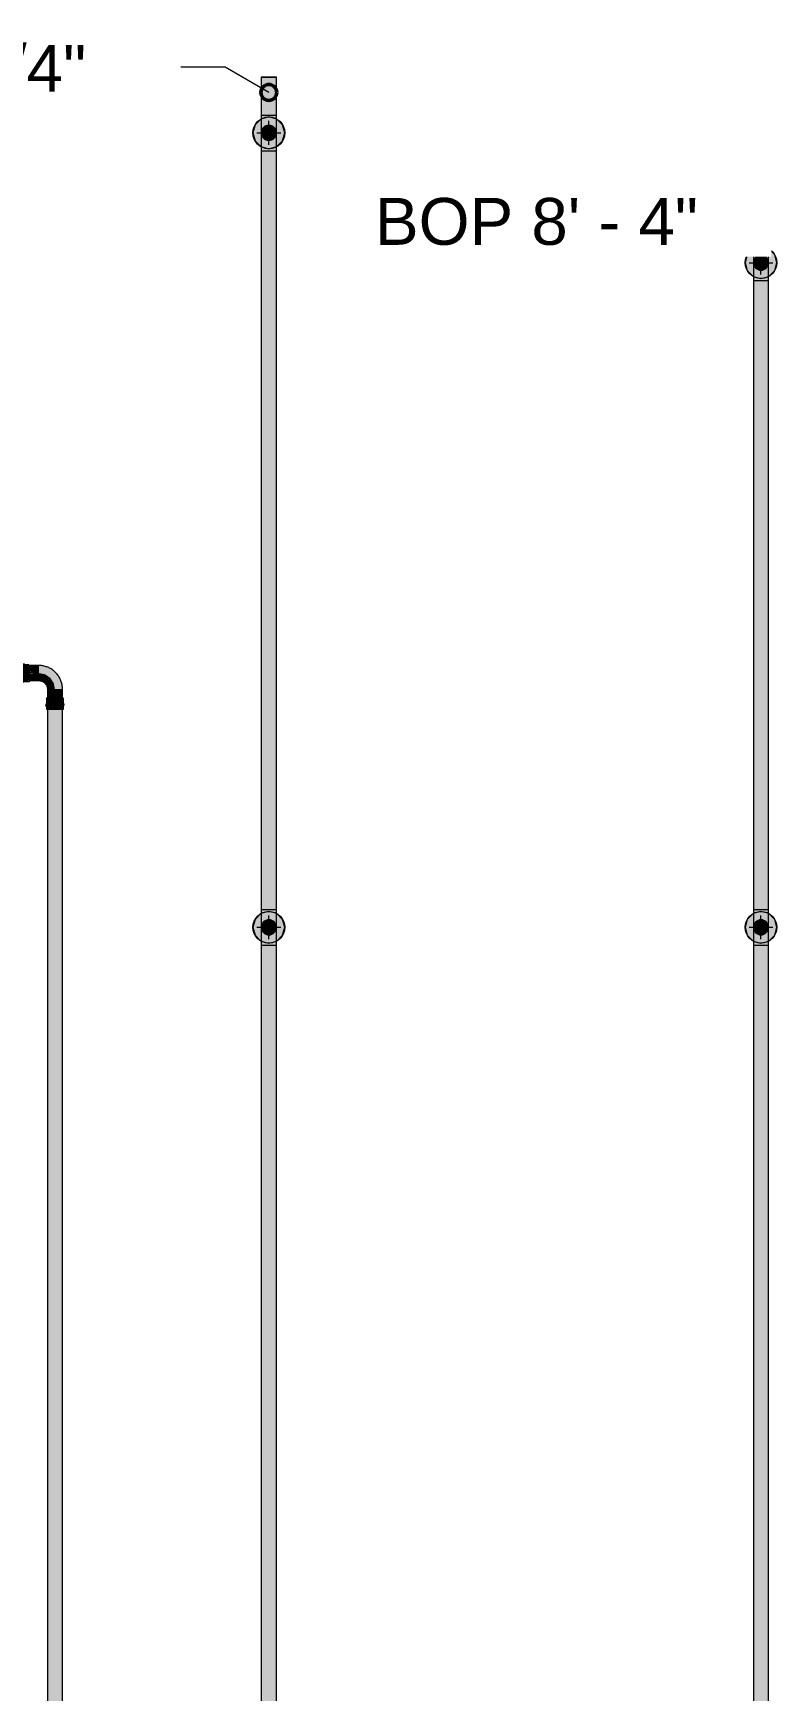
# Model space of a CAD drawing. Header units: inches. Extents: x -3385 to 41, y 7 to 1342.
# Drawn here: x -1007.7 to -914, y 795.6 to 1004.3 of the extents above; entities that cross this region are included whole.
import ezdxf

# ---------------------------------------------------------------- set-up
doc = ezdxf.new("R2010")
doc.units = ezdxf.units.IN
doc.header["$MEASUREMENT"] = 0
for name, color, linetype, lineweight in [('A-ANNO-NOTE', 131, 'Continuous', 9), ('G-ANNO-DIMS', 111, 'Continuous', 9), ('P-PIPE', 3, 'Continuous', 9), ('P-PIPE-CNTR', 3, 'Continuous', 9)]:
    doc.layers.add(name, color=color, linetype=linetype, lineweight=lineweight)
doc.styles.add('Arial', font='arial.ttf', dxfattribs={"height": 5.901198})

# ---------------------------------------------------------------- blocks, each defined once
blk = doc.blocks.new('Victaulic-VicPress316-Elbow 90-45deg Style P568_P571 - Standard-1108852-LOWER PARKING')
at = {"layer": 'P-PIPE'}
h = blk.add_hatch(color=256, dxfattribs=at)
h.paths.add_polyline_path([(-1009.5, 922.68), (-1009.12, 922.68), (-1009.12, 923.74), (-1009.5, 923.74), (-1009.5, 922.75)], flags=0)
h.paths.add_polyline_path([(-1009.5, 923.74), (-1009.12, 923.74), (-1009.12, 924.8), (-1009.5, 924.8), (-1009.5, 923.91)], flags=0)
for points in [[(-1008.96, 922.52), (-1008.8, 922.68), (-1008.79, 924.07), (-1008.8, 924.8), (-1008.83, 924.85), (-1008.94, 924.94), (-1008.96, 924.97), (-1009.12, 924.8), (-1009.12, 923.41), (-1009.12, 922.68), (-1009.09, 922.63), (-1008.98, 922.54)], [(-1008.8, 922.68), (-1008.24, 922.68), (-1008.23, 924.07), (-1008.24, 924.8), (-1008.8, 924.8), (-1008.79, 923.41), (-1008.79, 922.75)], [(-1008.24, 922.68), (-1008.1, 922.74), (-1008.03, 922.8), (-1008.05, 922.83), (-1008.02, 922.99), (-1008.04, 923.09), (-1008.02, 923.4), (-1008.02, 923.46), (-1008.03, 923.57), (-1008.04, 923.81), (-1008.03, 924.11), (-1008.05, 924.22), (-1008.02, 924.52), (-1008.05, 924.63), (-1008.04, 924.7), (-1008.06, 924.71), (-1008.07, 924.73), (-1008.12, 924.77), (-1008.24, 924.8), (-1008.23, 923.41), (-1008.24, 922.71)], [(-1008.04, 923.74), (-1006.96, 923.74), (-1006.97, 924.69), (-1008.03, 924.68), (-1008.05, 924.63), (-1008.03, 924.46), (-1008.04, 924.41), (-1008.03, 924.11), (-1008.02, 924.02), (-1008.03, 923.89), (-1008.04, 923.75)], [(-1004.95, 921.72), (-1004, 921.73), (-1004.05, 921.97), (-1004.12, 922.45), (-1004.25, 922.89), (-1004.43, 923.2), (-1004.83, 923.77), (-1004.9, 923.84), (-1005.31, 924.12), (-1005.54, 924.29), (-1005.83, 924.47), (-1006.24, 924.57), (-1006.89, 924.68), (-1006.97, 924.69), (-1006.96, 924.35), (-1006.96, 923.74), (-1006.19, 923.59), (-1005.54, 923.15), (-1005.1, 922.49), (-1004.95, 921.72)], [(-1008.88, 922.6), (-1008.83, 922.63), (-1008.8, 922.68), (-1008.87, 922.61)], [(-1008.02, 922.79), (-1006.96, 922.81), (-1006.96, 923.74), (-1008.04, 923.73), (-1008.02, 923.4), (-1008.05, 923.25), (-1008.04, 923.2), (-1008.04, 923.06), (-1008.02, 922.96), (-1008.05, 922.82), (-1008.02, 922.79)], [(-1005.27, 920.45), (-1003.89, 920.45), (-1003.95, 920.59), (-1004.01, 920.66), (-1004.03, 920.64), (-1004.2, 920.67), (-1004.3, 920.64), (-1004.61, 920.66), (-1004.66, 920.67), (-1004.78, 920.65), (-1005.02, 920.65), (-1005.32, 920.65), (-1005.43, 920.64), (-1005.72, 920.67), (-1005.84, 920.64), (-1005.9, 920.67), (-1005.9, 920.67), (-1005.92, 920.63), (-1005.94, 920.62), (-1005.98, 920.58), (-1006.01, 920.45), (-1005.27, 920.45)], [(-1005.25, 919.89), (-1003.89, 919.9), (-1003.89, 920.45), (-1005.27, 920.45), (-1006.01, 920.45), (-1006.01, 919.9), (-1005.27, 919.89)], [(-1005.42, 920.64), (-1005.32, 920.65), (-1005.22, 920.67), (-1005.09, 920.65), (-1004.95, 920.64), (-1004.95, 921.72), (-1005.9, 921.73), (-1005.89, 920.66), (-1005.84, 920.64), (-1005.67, 920.66), (-1005.61, 920.65), (-1005.43, 920.64)], [(-1004.03, 920.64), (-1004.03, 920.64), (-1004, 920.67), (-1004.01, 921.73), (-1004.95, 921.72), (-1004.93, 920.64), (-1004.61, 920.66), (-1004.46, 920.64), (-1004.35, 920.65), (-1004.27, 920.65), (-1004.17, 920.67), (-1004.03, 920.64)], [(-1005.27, 919.56), (-1003.89, 919.57), (-1003.84, 919.6), (-1003.75, 919.71), (-1003.73, 919.73), (-1003.89, 919.9), (-1005.27, 919.89), (-1006.01, 919.9), (-1006.06, 919.86), (-1006.15, 919.76), (-1006.17, 919.73), (-1006.01, 919.57), (-1005.27, 919.56)], [(-1005.27, 919.19), (-1003.89, 919.19), (-1003.89, 919.57), (-1005.27, 919.56), (-1006.01, 919.57), (-1006.01, 919.19), (-1005.54, 919.19)], [(-1003.81, 919.81), (-1003.84, 919.86), (-1003.89, 919.9), (-1003.81, 919.82)]]:
    blk.add_hatch(color=256, dxfattribs=at).paths.add_polyline_path(points, flags=0)
h = blk.add_hatch(color=256, dxfattribs=at)
h.paths.add_polyline_path([(-1005.83, 924.47), (-1006.35, 924.59), (-1006.24, 924.57), (-1005.95, 924.5)], flags=0)
h.paths.add_polyline_path([(-1005.12, 923.99), (-1005.54, 924.29), (-1005.49, 924.26), (-1005.21, 924.06)], flags=0)
h = blk.add_hatch(color=256, dxfattribs=at)
h.paths.add_polyline_path([(-1004.95, 921.72), (-1005.1, 922.49), (-1005.54, 923.15), (-1006.19, 923.59), (-1006.96, 923.74), (-1006.96, 922.79), (-1006.43, 922.65), (-1006.04, 922.25), (-1005.88, 921.73), (-1005.11, 921.72)], flags=0)
h.paths.add_polyline_path([(-1006.96, 923.41), (-1006.96, 923.41), (-1006.63, 923.44)], flags=0)
for p, q in [((-1009.12, 924.8), (-1009.5, 924.8)), ((-1008.24, 924.8), (-1008.8, 924.8)), ((-1008.24, 924.8), (-1008.05, 924.72)), ((-1006.97, 924.69), (-1008.07, 924.69)), ((-1008.05, 924.72), (-1008.02, 924.69)), ((-1009.5, 922.68), (-1009.12, 922.68)), ((-1008.8, 922.68), (-1008.24, 922.68)), ((-1008.24, 922.68), (-1008.02, 922.79)), ((-1008.09, 922.79), (-1006.97, 922.79)), ((-1006.01, 920.45), (-1005.9, 920.67)), ((-1006.01, 920.45), (-1006.01, 919.9)), ((-1005.9, 921.73), (-1005.9, 920.62)), ((-1004, 920.61), (-1004, 921.73)), ((-1003.97, 920.65), (-1004, 920.67)), ((-1003.89, 920.45), (-1003.97, 920.65)), ((-1003.89, 919.9), (-1003.89, 920.45)), ((-1006.01, 919.57), (-1006.01, 919.19)), ((-1003.89, 919.19), (-1003.89, 919.57))]:
    blk.add_line(p, q, dxfattribs=at)
at = {"layer": 'P-PIPE', "flags": 128}
for points in [[(-1008.84, 924.92), (-1009.12, 924.82), (-1009.12, 924.81), (-1009.12, 924.8), (-1009.13, 924.79), (-1009.13, 924.78), (-1009.13, 924.77), (-1009.13, 924.76)], [(-1009.08, 922.57), (-1008.8, 922.67), (-1008.8, 922.68), (-1008.8, 922.68), (-1008.79, 922.69), (-1008.79, 922.7), (-1008.79, 922.71), (-1008.79, 922.72), (-1008.79, 922.73), (-1008.79, 922.75), (-1008.79, 922.76), (-1008.79, 922.78), (-1008.79, 922.8), (-1008.79, 922.82), (-1008.79, 922.84), (-1008.79, 922.86), (-1008.79, 922.89), (-1008.79, 922.92), (-1008.79, 922.94), (-1008.79, 922.97), (-1008.79, 923), (-1008.79, 923.03), (-1008.79, 923.06), (-1008.79, 923.1), (-1008.79, 923.13), (-1008.79, 923.17), (-1008.79, 923.2), (-1008.79, 923.24), (-1008.79, 923.28), (-1008.79, 923.32), (-1008.79, 923.35), (-1008.79, 923.39), (-1008.79, 923.43), (-1008.79, 923.48), (-1008.79, 923.52), (-1008.79, 923.56), (-1008.79, 923.6), (-1008.79, 923.64), (-1008.79, 923.68), (-1008.79, 923.73), (-1008.79, 923.77), (-1008.79, 923.81), (-1008.79, 923.85), (-1008.79, 923.9), (-1008.79, 923.94), (-1008.79, 923.98), (-1008.79, 924.02), (-1008.79, 924.06), (-1008.79, 924.1), (-1008.79, 924.14), (-1008.79, 924.18), (-1008.79, 924.22), (-1008.79, 924.26), (-1008.79, 924.29), (-1008.79, 924.33), (-1008.79, 924.36), (-1008.79, 924.4), (-1008.79, 924.43), (-1008.79, 924.46), (-1008.79, 924.49), (-1008.79, 924.52), (-1008.79, 924.55), (-1008.79, 924.58), (-1008.79, 924.6), (-1008.79, 924.63), (-1008.79, 924.65), (-1008.79, 924.67), (-1008.79, 924.69), (-1008.79, 924.71), (-1008.79, 924.73), (-1008.79, 924.74), (-1008.79, 924.75), (-1008.79, 924.77), (-1008.79, 924.78), (-1008.79, 924.79), (-1008.79, 924.79), (-1008.8, 924.8), (-1008.8, 924.81), (-1008.8, 924.83), (-1008.84, 924.92)], [(-1004.86, 923.82), (-1004.95, 923.9), (-1005.04, 923.98), (-1005.13, 924.06), (-1005.22, 924.13), (-1005.32, 924.2), (-1005.42, 924.26), (-1005.52, 924.32), (-1005.63, 924.37), (-1005.74, 924.43), (-1005.85, 924.47), (-1005.96, 924.52), (-1006.07, 924.55), (-1006.18, 924.59), (-1006.3, 924.62), (-1006.41, 924.64), (-1006.53, 924.66), (-1006.65, 924.68), (-1006.77, 924.69), (-1006.88, 924.69), (-1006.97, 924.69)], [(-1009.13, 922.72), (-1009.13, 922.71), (-1009.13, 922.7), (-1009.13, 922.69), (-1009.12, 922.68), (-1009.12, 922.68), (-1009.12, 922.66), (-1009.08, 922.57)], [(-1006.97, 922.79), (-1006.92, 922.79), (-1006.88, 922.79), (-1006.84, 922.78), (-1006.8, 922.78), (-1006.75, 922.77), (-1006.71, 922.76), (-1006.67, 922.75), (-1006.63, 922.74), (-1006.59, 922.72), (-1006.55, 922.71), (-1006.51, 922.69), (-1006.47, 922.67), (-1006.44, 922.65), (-1006.4, 922.63), (-1006.36, 922.61), (-1006.33, 922.58), (-1006.3, 922.56), (-1006.26, 922.53), (-1006.23, 922.5), (-1006.21, 922.48)], [(-1006.21, 922.48), (-1006.18, 922.45), (-1006.15, 922.42), (-1006.13, 922.38), (-1006.1, 922.35), (-1006.08, 922.31), (-1006.05, 922.28), (-1006.03, 922.24), (-1006.01, 922.2), (-1005.99, 922.17), (-1005.98, 922.13), (-1005.96, 922.09), (-1005.95, 922.05), (-1005.94, 922), (-1005.93, 921.96), (-1005.92, 921.92), (-1005.91, 921.88), (-1005.91, 921.84), (-1005.9, 921.79), (-1005.9, 921.75), (-1005.9, 921.73)], [(-1004, 921.73), (-1004, 921.85), (-1004.01, 921.96), (-1004.02, 922.08), (-1004.04, 922.2), (-1004.06, 922.32), (-1004.08, 922.43), (-1004.12, 922.55), (-1004.15, 922.66), (-1004.19, 922.77), (-1004.23, 922.88), (-1004.28, 922.99), (-1004.34, 923.1), (-1004.39, 923.2), (-1004.45, 923.3), (-1004.52, 923.4), (-1004.59, 923.5), (-1004.66, 923.59), (-1004.74, 923.68), (-1004.82, 923.77), (-1004.86, 923.82)], [(-1005.96, 919.9), (-1005.98, 919.9), (-1005.99, 919.9), (-1006, 919.9), (-1006, 919.9), (-1006.01, 919.9), (-1006.02, 919.9), (-1006.05, 919.89), (-1006.13, 919.62)], [(-1006.13, 919.62), (-1006.02, 919.57), (-1006.01, 919.57), (-1006.01, 919.57), (-1006, 919.57), (-1005.99, 919.57), (-1005.98, 919.57), (-1005.97, 919.57), (-1005.96, 919.57), (-1005.94, 919.57), (-1005.93, 919.57), (-1005.91, 919.57), (-1005.89, 919.57), (-1005.87, 919.57), (-1005.85, 919.57), (-1005.82, 919.57), (-1005.8, 919.57), (-1005.77, 919.57), (-1005.74, 919.56), (-1005.72, 919.56), (-1005.69, 919.56), (-1005.65, 919.56), (-1005.62, 919.56), (-1005.59, 919.56), (-1005.55, 919.56), (-1005.52, 919.56), (-1005.48, 919.56), (-1005.45, 919.56), (-1005.41, 919.56), (-1005.37, 919.56), (-1005.33, 919.56), (-1005.29, 919.56), (-1005.25, 919.56), (-1005.21, 919.56), (-1005.17, 919.56), (-1005.13, 919.56), (-1005.08, 919.56), (-1005.04, 919.56), (-1005, 919.56), (-1004.96, 919.56), (-1004.91, 919.56), (-1004.87, 919.56), (-1004.83, 919.56), (-1004.79, 919.56), (-1004.75, 919.56), (-1004.7, 919.56), (-1004.66, 919.56), (-1004.62, 919.56), (-1004.58, 919.56), (-1004.54, 919.56), (-1004.5, 919.56), (-1004.47, 919.56), (-1004.43, 919.56), (-1004.39, 919.56), (-1004.36, 919.56), (-1004.32, 919.56), (-1004.29, 919.56), (-1004.26, 919.56), (-1004.22, 919.56), (-1004.19, 919.56), (-1004.17, 919.56), (-1004.14, 919.57), (-1004.11, 919.57), (-1004.09, 919.57), (-1004.06, 919.57), (-1004.04, 919.57), (-1004.02, 919.57), (-1004, 919.57), (-1003.98, 919.57), (-1003.96, 919.57), (-1003.95, 919.57), (-1003.94, 919.57), (-1003.92, 919.57), (-1003.91, 919.57), (-1003.9, 919.57), (-1003.9, 919.57), (-1003.89, 919.57), (-1003.88, 919.57), (-1003.85, 919.57), (-1003.77, 919.85)], [(-1003.77, 919.85), (-1003.88, 919.9), (-1003.89, 919.9), (-1003.89, 919.9), (-1003.9, 919.9), (-1003.91, 919.9), (-1003.92, 919.9), (-1003.93, 919.9)]]:
    blk.add_lwpolyline(points, dxfattribs=at)
at = {"layer": 'P-PIPE'}
for centre, major_axis, ratio, start_param, end_param in [((-1009.5, 923.74), (0, 1.06), 0.004151, 3.141593, 6.279019), ((-1009.5, 923.74), (0, 1.06), 0.004151, 0, 0.340759), ((-1009.12, 923.74), (0, 1.06), 0.004151, 3.141593, 6.279019), ((-1008.8, 923.74), (0, 1.06), 0.004151, 3.141593, 6.279019), ((-1008.02, 923.74), (0, 0.95), 0.004151, 5.62385, 5.6507), ((-1009.5, 923.74), (0, 1.06), 0.004151, 2.803091, 2.899771), ((-1008.02, 923.74), (0, 0.95), 0.004151, 5.022382, 5.043115), ((-1008.02, 923.74), (0, 0.95), 0.004151, 4.37333, 4.394063), ((-1008.02, 923.74), (0, 0.95), 0.004151, 3.765745, 3.792594), ((-1004.95, 920.67), (0.95, 0), 0.004167, 3.774062, 3.800912), ((-1004.95, 920.67), (0.95, 0), 0.004167, 4.381647, 4.402381), ((-1004.95, 920.67), (0.95, 0), 0.004167, 5.0307, 5.051433), ((-1004.95, 920.67), (0.95, 0), 0.004167, 5.632168, 5.659018), ((-1004.95, 919.9), (1.06, 0), 0.004167, 3.145744, 6.283185), ((-1004.95, 919.57), (1.06, 0), 0.004167, 3.145744, 6.283185), ((-1004.95, 919.19), (-1.06, 0), 0.004167, 0.004151, 3.141593)]:
    blk.add_ellipse(centre, major_axis=major_axis, ratio=ratio, start_param=start_param, end_param=end_param, dxfattribs=at)

msp = doc.modelspace()

# ---------------------------------------------------------------- hatches: boundary and pattern name
at = {"layer": 'A-ANNO-NOTE'}
h = msp.add_hatch(color=256, dxfattribs=at)
edge = h.paths.add_edge_path(flags=0)
edge.add_arc((-978, 991.743), 2, 0, 360)
for points in [[(-978, 989.743), (-977, 990.011), (-976.268, 990.743), (-976, 991.743), (-976.268, 992.743), (-977, 993.475), (-978, 993.743), (-979, 993.475), (-979.732, 992.743), (-980, 991.743), (-979.732, 990.743), (-979, 990.011)], [(-916, 973.404), (-915, 973.672), (-914.268, 974.404), (-914, 975.404), (-914.268, 976.404), (-915, 977.136), (-916, 977.404), (-917, 977.136), (-917.732, 976.404), (-918, 975.404), (-917.732, 974.404), (-917, 973.672), (-916.541, 973.549)], [(-978, 889.743), (-977, 890.011), (-976.268, 890.743), (-976, 891.743), (-976.268, 892.743), (-977, 893.475), (-978, 893.743), (-979, 893.475), (-979.732, 892.743), (-980, 891.743), (-979.732, 890.743), (-979, 890.011)], [(-916, 889.743), (-915, 890.011), (-914.268, 890.743), (-914, 891.743), (-914.268, 892.743), (-915, 893.475), (-916, 893.743), (-917, 893.475), (-917.732, 892.743), (-918, 891.743), (-917.732, 890.743), (-917, 890.011), (-916.541, 889.888)]]:
    msp.add_hatch(color=256, dxfattribs=at).paths.add_polyline_path(points, flags=0)
h = msp.add_hatch(color=256, dxfattribs=at)
edge = h.paths.add_edge_path(flags=0)
edge.add_arc((-916, 975.404), 2, 0, 360)
h = msp.add_hatch(color=256, dxfattribs=at)
edge = h.paths.add_edge_path(flags=0)
edge.add_arc((-978, 891.743), 2, 0, 360)
h = msp.add_hatch(color=256, dxfattribs=at)
edge = h.paths.add_edge_path(flags=0)
edge.add_arc((-916, 891.743), 2, 0, 360)
at = {"layer": 'P-PIPE'}
h = msp.add_hatch(color=256, dxfattribs=at)
h.paths.add_polyline_path([(-978.672, 993.984), (-978.672, 993.984), (-978.672, 998.722)], flags=0)
h.paths.add_polyline_path([(-978, 993.982), (-978, 998.738), (-978.95, 998.742), (-978.95, 993.986), (-978.473, 993.983), (-978.246, 993.983)], flags=0)
h = msp.add_hatch(color=256, dxfattribs=at)
h.paths.add_polyline_path([(-977.177, 993.984), (-977.05, 993.986), (-977.05, 998.742), (-977.177, 998.74), (-977.177, 993.985)], flags=0)
h.paths.add_polyline_path([(-977.525, 993.983), (-977.177, 993.984), (-977.177, 998.74), (-977.525, 998.739), (-977.525, 994.428)], flags=0)
h.paths.add_polyline_path([(-978, 993.982), (-977.525, 993.983), (-977.525, 998.739), (-978, 998.738)], flags=0)
h = msp.add_hatch(color=256, dxfattribs=at)
h.paths.add_polyline_path([(-978.951, 991.742), (-978.918, 991.99), (-978.787, 992.275), (-978.654, 992.432), (-978.442, 992.579), (-978.245, 992.661), (-978, 992.693), (-978, 993.982), (-978.951, 993.986), (-978.951, 991.743)], flags=0)
h.paths.add_polyline_path([(-978, 989.494), (-978.01, 990.793), (-978.253, 990.826), (-978.478, 990.921), (-978.675, 991.073), (-978.841, 991.309), (-978.879, 991.38), (-978.933, 991.56), (-978.951, 991.741), (-978.951, 989.498), (-978.475, 989.495), (-978.246, 989.494)], flags=0)
h = msp.add_hatch(color=256, dxfattribs=at)
h.paths.add_polyline_path([(-977.049, 991.742), (-977.049, 993.986), (-977.525, 993.983), (-978, 993.982), (-977.998, 992.693), (-977.746, 992.659), (-977.523, 992.565), (-977.327, 992.414), (-977.159, 992.176), (-977.12, 992.104), (-977.067, 991.925), (-977.05, 991.753)], flags=0)
h.paths.add_polyline_path([(-978, 989.494), (-977.049, 989.498), (-977.05, 991.732), (-977.082, 991.494), (-977.213, 991.209), (-977.346, 991.052), (-977.539, 990.913), (-977.754, 990.824), (-978, 990.792), (-978, 990.682)], flags=0)
for points in [[(-978, 990.793), (-977.754, 990.825), (-977.525, 990.92), (-977.328, 991.071), (-977.177, 991.268), (-977.082, 991.497), (-977.05, 991.743), (-977.082, 991.989), (-977.177, 992.218), (-977.328, 992.415), (-977.525, 992.566), (-977.754, 992.66), (-978, 992.693), (-978.246, 992.66), (-978.475, 992.566), (-978.672, 992.415), (-978.823, 992.218), (-978.918, 991.989), (-978.95, 991.743), (-978.918, 991.497), (-978.823, 991.268), (-978.672, 991.071), (-978.475, 990.92), (-978.246, 990.825)], [(-978, 893.982), (-977.05, 893.986), (-977.05, 989.498), (-977.525, 989.495), (-978, 989.494), (-978, 906.36)], [(-916, 977.643), (-915.05, 977.647), (-915.05, 979.742), (-915.525, 979.739), (-916, 979.738)], [(-916, 974.454), (-915.754, 974.486), (-915.525, 974.581), (-915.328, 974.732), (-915.177, 974.929), (-915.082, 975.158), (-915.05, 975.404), (-915.082, 975.65), (-915.177, 975.879), (-915.328, 976.076), (-915.525, 976.227), (-915.754, 976.322), (-916, 976.354), (-916.246, 976.322), (-916.475, 976.227), (-916.672, 976.076), (-916.823, 975.879), (-916.918, 975.65), (-916.95, 975.404), (-916.918, 975.158), (-916.823, 974.929), (-916.672, 974.732), (-916.475, 974.581), (-916.246, 974.486)], [(-916, 893.982), (-916, 973.155), (-916.95, 973.158), (-916.95, 893.986), (-916.473, 893.983), (-916.246, 893.982)], [(-916, 893.982), (-915.05, 893.986), (-915.05, 973.159), (-915.525, 973.156), (-916, 973.155), (-916, 906.36)], [(-1004.95, 580.904), (-1004.951, 919.188), (-1005.9, 919.19), (-1005.9, 580.908), (-1005.425, 580.904), (-1005.196, 580.904)], [(-1004.95, 580.904), (-1004, 580.908), (-1004, 919.191), (-1004.95, 919.183), (-1004.95, 590.214)], [(-978, 890.793), (-977.754, 890.825), (-977.525, 890.92), (-977.328, 891.071), (-977.177, 891.268), (-977.082, 891.497), (-977.05, 891.743), (-977.082, 891.989), (-977.177, 892.218), (-977.328, 892.415), (-977.525, 892.566), (-977.754, 892.66), (-978, 892.693), (-978.246, 892.66), (-978.475, 892.566), (-978.672, 892.415), (-978.823, 892.218), (-978.918, 891.989), (-978.95, 891.743), (-978.918, 891.497), (-978.823, 891.268), (-978.672, 891.071), (-978.475, 890.92), (-978.246, 890.825)], [(-916, 890.793), (-915.754, 890.825), (-915.525, 890.92), (-915.328, 891.071), (-915.177, 891.268), (-915.082, 891.497), (-915.05, 891.743), (-915.082, 891.989), (-915.177, 892.218), (-915.328, 892.415), (-915.525, 892.566), (-915.754, 892.66), (-916, 892.693), (-916.246, 892.66), (-916.475, 892.566), (-916.672, 892.415), (-916.823, 892.218), (-916.918, 891.989), (-916.95, 891.743), (-916.918, 891.497), (-916.823, 891.268), (-916.672, 891.071), (-916.475, 890.92), (-916.246, 890.825)], [(-978, 781.982), (-978, 889.494), (-978.95, 889.497), (-978.95, 781.986), (-978.473, 781.983), (-978.246, 781.983)], [(-978, 781.982), (-977.05, 781.986), (-977.05, 889.498), (-977.525, 889.495), (-978, 889.494), (-978, 782.651)], [(-916, 781.982), (-916, 889.494), (-916.95, 889.497), (-916.95, 781.986), (-916.473, 781.983), (-916.246, 781.982)], [(-916, 781.982), (-915.05, 781.986), (-915.05, 889.498), (-915.525, 889.495), (-916, 889.494), (-916, 782.651)]]:
    msp.add_hatch(color=256, dxfattribs=at).paths.add_polyline_path(points, flags=0)
h = msp.add_hatch(color=256, dxfattribs=at)
h.paths.add_polyline_path([(-978, 990.792), (-977.749, 990.826), (-977.522, 990.921), (-977.324, 991.074), (-977.174, 991.271), (-977.081, 991.499), (-977.05, 991.75), (-977.082, 991.991), (-977.178, 992.22), (-977.329, 992.416), (-977.526, 992.566), (-977.755, 992.661), (-978.002, 992.693), (-978.246, 992.66), (-978.476, 992.565), (-978.672, 992.414), (-978.824, 992.217), (-978.918, 991.987), (-978.95, 991.738), (-978.917, 991.494), (-978.821, 991.265), (-978.669, 991.068), (-978.471, 990.917), (-978.241, 990.823), (-978, 990.792)], flags=0)
h.paths.add_polyline_path([(-978, 990.793), (-978.253, 990.828), (-978.475, 990.92), (-978.676, 991.076), (-978.823, 991.268), (-978.918, 991.501), (-978.95, 991.743), (-978.917, 991.991), (-978.823, 992.218), (-978.67, 992.416), (-978.475, 992.566), (-978.244, 992.661), (-978, 992.693), (-977.751, 992.659), (-977.525, 992.566), (-977.325, 992.41), (-977.177, 992.218), (-977.082, 991.989), (-977.051, 991.738), (-977.086, 991.488), (-977.177, 991.268), (-977.328, 991.071), (-977.527, 990.919), (-977.757, 990.825)], flags=0)
h = msp.add_hatch(color=256, dxfattribs=at)
h.paths.add_polyline_path([(-978.672, 893.984), (-978.672, 893.984), (-978.672, 906.36)], flags=0)
h.paths.add_polyline_path([(-978, 893.982), (-978, 989.494), (-978.95, 989.497), (-978.95, 893.986), (-978.473, 893.983), (-978.246, 893.983)], flags=0)
h = msp.add_hatch(color=256, dxfattribs=at)
h.paths.add_polyline_path([(-916.672, 977.645), (-916.672, 977.645), (-916.672, 979.732)], flags=0)
h.paths.add_polyline_path([(-916, 977.643), (-916, 979.738), (-916.95, 979.742), (-916.95, 977.647), (-916.473, 977.644), (-916.246, 977.644)], flags=0)
h = msp.add_hatch(color=256, dxfattribs=at)
h.paths.add_polyline_path([(-916.951, 975.403), (-916.918, 975.651), (-916.787, 975.936), (-916.654, 976.093), (-916.442, 976.24), (-916.246, 976.322), (-916, 976.354), (-916, 977.643), (-916.951, 977.647), (-916.951, 975.404)], flags=0)
h.paths.add_polyline_path([(-916, 973.155), (-916.01, 974.454), (-916.253, 974.487), (-916.478, 974.582), (-916.675, 974.734), (-916.84, 974.97), (-916.893, 975.088), (-916.933, 975.221), (-916.951, 975.402), (-916.951, 973.159), (-916.475, 973.156), (-916.246, 973.155)], flags=0)
h = msp.add_hatch(color=256, dxfattribs=at)
h.paths.add_polyline_path([(-915.049, 975.403), (-915.049, 977.647), (-915.524, 977.644), (-916, 977.643), (-915.998, 976.354), (-915.746, 976.32), (-915.523, 976.226), (-915.327, 976.075), (-915.159, 975.837), (-915.12, 975.765), (-915.067, 975.586), (-915.05, 975.414)], flags=0)
h.paths.add_polyline_path([(-916, 973.155), (-915.049, 973.159), (-915.05, 975.392), (-915.082, 975.155), (-915.213, 974.87), (-915.346, 974.713), (-915.539, 974.574), (-915.754, 974.485), (-916, 974.453), (-916, 974.343)], flags=0)
h = msp.add_hatch(color=256, dxfattribs=at)
h.paths.add_polyline_path([(-916, 974.453), (-915.749, 974.487), (-915.521, 974.582), (-915.324, 974.735), (-915.174, 974.933), (-915.081, 975.161), (-915.05, 975.411), (-915.082, 975.652), (-915.178, 975.881), (-915.329, 976.077), (-915.526, 976.227), (-915.755, 976.322), (-916.001, 976.354), (-916.246, 976.322), (-916.475, 976.227), (-916.672, 976.075), (-916.823, 975.878), (-916.918, 975.648), (-916.95, 975.399), (-916.917, 975.155), (-916.821, 974.926), (-916.67, 974.73), (-916.471, 974.578), (-916.241, 974.484), (-916, 974.453)], flags=0)
h.paths.add_polyline_path([(-916, 974.454), (-916.254, 974.49), (-916.475, 974.581), (-916.676, 974.737), (-916.823, 974.929), (-916.918, 975.162), (-916.95, 975.404), (-916.917, 975.651), (-916.823, 975.879), (-916.671, 976.076), (-916.475, 976.227), (-916.245, 976.322), (-916, 976.354), (-915.751, 976.321), (-915.525, 976.227), (-915.325, 976.071), (-915.177, 975.879), (-915.082, 975.65), (-915.051, 975.399), (-915.086, 975.149), (-915.177, 974.929), (-915.328, 974.732), (-915.527, 974.58), (-915.757, 974.486)], flags=0)
h = msp.add_hatch(color=256, dxfattribs=at)
h.paths.add_polyline_path([(-978.951, 891.742), (-978.918, 891.99), (-978.787, 892.275), (-978.654, 892.432), (-978.442, 892.579), (-978.245, 892.661), (-978, 892.693), (-978, 893.982), (-978.951, 893.986), (-978.951, 891.743)], flags=0)
h.paths.add_polyline_path([(-978, 889.494), (-978.01, 890.793), (-978.253, 890.826), (-978.478, 890.921), (-978.675, 891.073), (-978.841, 891.309), (-978.879, 891.38), (-978.933, 891.56), (-978.951, 891.741), (-978.951, 889.498), (-978.475, 889.495), (-978.246, 889.494)], flags=0)
h = msp.add_hatch(color=256, dxfattribs=at)
h.paths.add_polyline_path([(-977.049, 891.742), (-977.049, 893.986), (-977.525, 893.983), (-978, 893.982), (-977.998, 892.693), (-977.746, 892.659), (-977.523, 892.565), (-977.327, 892.414), (-977.159, 892.176), (-977.12, 892.104), (-977.067, 891.925), (-977.05, 891.753)], flags=0)
h.paths.add_polyline_path([(-978, 889.494), (-977.049, 889.498), (-977.05, 891.732), (-977.082, 891.494), (-977.213, 891.209), (-977.346, 891.052), (-977.539, 890.913), (-977.754, 890.824), (-978, 890.792), (-978, 890.682)], flags=0)
h = msp.add_hatch(color=256, dxfattribs=at)
h.paths.add_polyline_path([(-916.951, 891.742), (-916.918, 891.989), (-916.787, 892.275), (-916.654, 892.432), (-916.442, 892.579), (-916.246, 892.661), (-916, 892.693), (-916, 893.982), (-916.951, 893.986), (-916.951, 891.743)], flags=0)
h.paths.add_polyline_path([(-916, 889.494), (-916.01, 890.793), (-916.253, 890.826), (-916.478, 890.921), (-916.675, 891.073), (-916.84, 891.309), (-916.879, 891.38), (-916.933, 891.559), (-916.951, 891.741), (-916.951, 889.498), (-916.475, 889.495), (-916, 889.494)], flags=0)
h = msp.add_hatch(color=256, dxfattribs=at)
h.paths.add_polyline_path([(-915.049, 891.742), (-915.049, 893.986), (-915.525, 893.983), (-916, 893.982), (-915.998, 892.693), (-915.746, 892.658), (-915.523, 892.565), (-915.327, 892.414), (-915.159, 892.176), (-915.12, 892.104), (-915.067, 891.925), (-915.05, 891.753)], flags=0)
h.paths.add_polyline_path([(-916, 889.494), (-915.049, 889.498), (-915.05, 891.731), (-915.082, 891.494), (-915.213, 891.209), (-915.346, 891.052), (-915.539, 890.913), (-915.754, 890.824), (-916, 890.791), (-916, 890.723)], flags=0)
h = msp.add_hatch(color=256, dxfattribs=at)
h.paths.add_polyline_path([(-978, 890.792), (-977.749, 890.826), (-977.522, 890.921), (-977.324, 891.074), (-977.174, 891.271), (-977.081, 891.499), (-977.05, 891.75), (-977.082, 891.991), (-977.178, 892.22), (-977.329, 892.416), (-977.526, 892.566), (-977.755, 892.661), (-978.002, 892.693), (-978.246, 892.66), (-978.476, 892.565), (-978.672, 892.414), (-978.824, 892.217), (-978.918, 891.987), (-978.95, 891.738), (-978.917, 891.494), (-978.821, 891.265), (-978.669, 891.068), (-978.471, 890.917), (-978.241, 890.823), (-978, 890.792)], flags=0)
h.paths.add_polyline_path([(-978, 890.793), (-978.253, 890.828), (-978.475, 890.92), (-978.676, 891.076), (-978.823, 891.268), (-978.918, 891.501), (-978.95, 891.743), (-978.917, 891.991), (-978.823, 892.218), (-978.67, 892.416), (-978.475, 892.566), (-978.244, 892.661), (-978, 892.693), (-977.751, 892.659), (-977.525, 892.566), (-977.325, 892.41), (-977.177, 892.218), (-977.082, 891.989), (-977.051, 891.738), (-977.086, 891.488), (-977.177, 891.268), (-977.328, 891.071), (-977.527, 890.919), (-977.757, 890.825)], flags=0)
h = msp.add_hatch(color=256, dxfattribs=at)
h.paths.add_polyline_path([(-916, 890.791), (-915.749, 890.826), (-915.521, 890.921), (-915.324, 891.074), (-915.174, 891.272), (-915.081, 891.499), (-915.05, 891.75), (-915.082, 891.991), (-915.178, 892.22), (-915.329, 892.416), (-915.526, 892.566), (-915.755, 892.661), (-916.001, 892.693), (-916.246, 892.66), (-916.475, 892.565), (-916.672, 892.414), (-916.823, 892.217), (-916.918, 891.987), (-916.95, 891.738), (-916.917, 891.494), (-916.821, 891.264), (-916.67, 891.069), (-916.471, 890.917), (-916.241, 890.823), (-916, 890.791)], flags=0)
h.paths.add_polyline_path([(-916, 890.793), (-916.254, 890.829), (-916.475, 890.92), (-916.676, 891.076), (-916.823, 891.268), (-916.918, 891.498), (-916.95, 891.745), (-916.918, 891.989), (-916.823, 892.218), (-916.671, 892.415), (-916.475, 892.566), (-916.245, 892.66), (-915.999, 892.693), (-915.751, 892.659), (-915.525, 892.566), (-915.325, 892.41), (-915.177, 892.218), (-915.081, 891.981), (-915.05, 891.743), (-915.086, 891.488), (-915.177, 891.268), (-915.328, 891.071), (-915.526, 890.92), (-915.765, 890.824)], flags=0)

# ---------------------------------------------------------------- linework, layer by layer
at = {"layer": 'A-ANNO-NOTE'}
for p, q in [((-979, 993.475), (-979.732, 992.743)), ((-978, 993.743), (-979, 993.475)), ((-977, 993.475), (-978, 993.743)), ((-976.268, 992.743), (-977, 993.475)), ((-979.732, 992.743), (-980, 991.743)), ((-980, 991.743), (-979.732, 990.743)), ((-976, 991.743), (-976.268, 992.743)), ((-976.268, 990.743), (-976, 991.743)), ((-979.732, 990.743), (-979, 990.011)), ((-979, 990.011), (-978, 989.743)), ((-978, 989.743), (-977, 990.011)), ((-977, 990.011), (-976.268, 990.743)), ((-917, 977.136), (-917.732, 976.404)), ((-916, 977.404), (-917, 977.136)), ((-915, 977.136), (-916, 977.404)), ((-914.268, 976.404), (-915, 977.136)), ((-917.732, 976.404), (-918, 975.404)), ((-918, 975.404), (-917.732, 974.404)), ((-914, 975.404), (-914.268, 976.404)), ((-914.268, 974.404), (-914, 975.404)), ((-917.732, 974.404), (-917, 973.672)), ((-917, 973.672), (-916.541, 973.549)), ((-916.541, 973.549), (-916, 973.404)), ((-916, 973.404), (-915, 973.672)), ((-915, 973.672), (-914.268, 974.404)), ((-979, 893.475), (-979.732, 892.743)), ((-978, 893.743), (-979, 893.475)), ((-977, 893.475), (-978, 893.743)), ((-976.268, 892.743), (-977, 893.475)), ((-917, 893.475), (-917.732, 892.743)), ((-916, 893.743), (-917, 893.475)), ((-915, 893.475), (-916, 893.743)), ((-914.268, 892.743), (-915, 893.475)), ((-979.732, 892.743), (-980, 891.743)), ((-980, 891.743), (-979.732, 890.743)), ((-976, 891.743), (-976.268, 892.743)), ((-976.268, 890.743), (-976, 891.743)), ((-917.732, 892.743), (-918, 891.743)), ((-918, 891.743), (-917.732, 890.743)), ((-914, 891.743), (-914.268, 892.743)), ((-914.268, 890.743), (-914, 891.743)), ((-979.732, 890.743), (-979, 890.011)), ((-979, 890.011), (-978, 889.743)), ((-978, 889.743), (-977, 890.011)), ((-977, 890.011), (-976.268, 890.743)), ((-917.732, 890.743), (-917, 890.011)), ((-917, 890.011), (-916.541, 889.888)), ((-916.541, 889.888), (-916, 889.743)), ((-916, 889.743), (-915, 890.011)), ((-915, 890.011), (-914.268, 890.743))]:
    msp.add_line(p, q, dxfattribs=at)
for centre in [(-978, 991.743), (-916, 975.404), (-978, 891.743), (-916, 891.743)]:
    msp.add_circle(centre, 2, dxfattribs=at)
at = {"layer": 'G-ANNO-DIMS'}
for p, q in [((-983.506, 1000.015), (-999.885, 1000.015)), ((-978, 996.835), (-983.506, 1000.015)), ((-919.936, 980.746), (-922.745, 980.746)), ((-916, 978.473), (-919.936, 980.746))]:
    msp.add_line(p, q, dxfattribs=at)
at = {"layer": 'G-ANNO-DIMS', "lineweight": 50}
for centre in [(-978, 996.835), (-916, 978.473)]:
    msp.add_circle(centre, 1, dxfattribs=at)
at = {"layer": 'P-PIPE'}
for p, q in [((-978.95, 998.742), (-978.95, 993.986)), ((-977.05, 993.986), (-977.05, 998.742)), ((-978.951, 993.986), (-978.951, 989.498)), ((-977.049, 989.498), (-977.049, 993.986)), ((-978.95, 989.498), (-978.95, 893.986)), ((-977.05, 893.986), (-977.05, 989.498)), ((-916.95, 979.742), (-916.95, 977.647)), ((-915.05, 977.647), (-915.05, 979.742)), ((-916.951, 977.647), (-916.951, 973.159)), ((-915.049, 973.159), (-915.049, 977.647)), ((-916.95, 973.159), (-916.95, 893.986)), ((-915.05, 893.986), (-915.05, 973.159)), ((-1005.9, 919.191), (-1005.9, 580.908)), ((-1004, 580.908), (-1004, 919.191)), ((-978.951, 893.986), (-978.951, 889.498)), ((-977.049, 889.498), (-977.049, 893.986)), ((-916.951, 893.986), (-916.951, 889.498)), ((-915.049, 889.498), (-915.049, 893.986)), ((-978.95, 889.498), (-978.95, 781.986)), ((-977.05, 781.986), (-977.05, 889.498)), ((-916.95, 889.498), (-916.95, 781.986)), ((-915.05, 781.986), (-915.05, 889.498))]:
    msp.add_line(p, q, dxfattribs=at)
for centre, radius, start, end in [((-978, 991.743), 0.95, 0, 180), ((-978, 991.743), 0.95, 180, 0), ((-978, 991.268), 0.475, 90, 270), ((-978, 992.218), 0.475, 270, 90), ((-916, 975.404), 0.95, 0, 180), ((-916, 975.404), 0.95, 180, 0), ((-916, 974.929), 0.475, 90, 270), ((-916, 975.879), 0.475, 270, 90), ((-978, 891.743), 0.95, 0, 180), ((-978, 891.743), 0.95, 180, 0), ((-978, 891.268), 0.475, 90, 270), ((-978, 892.218), 0.475, 270, 90), ((-916, 891.743), 0.95, 0, 180), ((-916, 891.743), 0.95, 180, 0), ((-916, 891.268), 0.475, 90, 270), ((-916, 892.218), 0.475, 270, 90)]:
    msp.add_arc(centre, radius, start, end, dxfattribs=at)
for centre, major_axis, start_param, end_param in [((-978, 998.742), (0.95, 0), 1.5707963, 3.1415927), ((-978, 998.742), (0.95, 0), 3.1415927, 4.712389), ((-978, 998.742), (0.95, 0), 0, 1.5707963), ((-978, 998.742), (0.95, 0), 4.712389, 6.2831853), ((-978, 993.986), (0.951, 0), 3.1415927, 3.403392), ((-978, 993.986), (0.951, 0), 3.4054884, 3.6651914), ((-978, 993.986), (0.951, 0), 3.6663729, 3.9269908), ((-978, 993.986), (0.95, 0), 3.6651914, 3.9260253), ((-978, 993.986), (0.95, 0), 3.9269908, 4.1882663), ((-978, 993.986), (0.951, 0), 3.9277311, 4.1887902), ((-978, 993.986), (0.95, 0), 4.1887902, 4.4503567), ((-978, 993.986), (0.951, 0), 4.1892397, 4.4505896), ((-978, 993.986), (0.95, 0), 4.4505896, 4.712389), ((-978, 993.986), (0.951, 0), 4.4508064, 4.712389), ((-978, 993.986), (0.951, 0), 4.712389, 6.2831853), ((-978, 993.986), (0.95, 0), 4.712389, 4.9741884), ((-978, 993.986), (0.95, 0), 4.9744212, 5.2359878), ((-978, 993.986), (0.95, 0), 5.2365116, 5.4977871), ((-978, 993.986), (0.95, 0), 5.4987526, 5.7595865), ((-978, 989.498), (0.951, 0), 3.1415927, 4.712389), ((-978, 989.498), (0.95, 0), 3.6651914, 3.9260253), ((-978, 989.498), (0.95, 0), 3.9269908, 4.1882663), ((-978, 989.498), (0.95, 0), 4.1887902, 4.4503567), ((-978, 989.498), (0.95, 0), 4.4505896, 4.712389), ((-978, 989.498), (0.951, 0), 4.712389, 6.2831853), ((-978, 989.498), (0.95, 0), 4.712389, 4.9741884), ((-978, 989.498), (0.95, 0), 4.9744212, 5.2359878), ((-978, 989.498), (0.95, 0), 5.2365116, 5.4977871), ((-978, 989.498), (0.95, 0), 5.4987526, 5.7595865), ((-916, 979.742), (0.95, 0), 1.5707963, 3.1415927), ((-916, 979.742), (0.95, 0), 3.1415927, 4.712389), ((-916, 979.742), (0.95, 0), 0, 1.5707963), ((-916, 979.742), (0.95, 0), 4.712389, 6.2831853), ((-916, 977.647), (0.951, 0), 3.1415927, 3.403392), ((-916, 977.647), (0.951, 0), 3.4054884, 3.6651914), ((-916, 977.647), (0.951, 0), 3.6663729, 3.9269908), ((-916, 977.647), (0.95, 0), 3.6651914, 3.9260253), ((-916, 977.647), (0.951, 0), 3.9277311, 4.1887902), ((-916, 977.647), (0.95, 0), 3.9269908, 4.1882663), ((-916, 977.647), (0.95, 0), 4.1887902, 4.4503567), ((-916, 977.647), (0.951, 0), 4.1892397, 4.4505896), ((-916, 977.647), (0.95, 0), 4.4505896, 4.712389), ((-916, 977.647), (0.951, 0), 4.4508064, 4.712389), ((-916, 977.647), (0.951, 0), 4.712389, 6.0192896), ((-916, 977.647), (0.95, 0), 4.712389, 4.9741884), ((-916, 977.647), (0.95, 0), 4.9744212, 5.2359878), ((-916, 977.647), (0.95, 0), 5.2365116, 5.4977871), ((-916, 977.647), (0.95, 0), 5.4987526, 5.7595865), ((-916, 977.647), (0.951, 0), 6.0213859, 6.2831853), ((-916, 973.159), (0.951, 0), 3.1415927, 4.712389), ((-916, 973.159), (0.95, 0), 3.6651914, 3.9260253), ((-916, 973.159), (0.95, 0), 3.9269908, 4.1882663), ((-916, 973.159), (0.95, 0), 4.1887902, 4.4503567), ((-916, 973.159), (0.95, 0), 4.4505896, 4.712389), ((-916, 973.159), (0.951, 0), 4.712389, 6.2831853), ((-916, 973.159), (0.95, 0), 4.712389, 4.9741884), ((-916, 973.159), (0.95, 0), 4.9744212, 5.2359878), ((-916, 973.159), (0.95, 0), 5.2365116, 5.4977871), ((-916, 973.159), (0.95, 0), 5.4987526, 5.7595865), ((-978, 893.986), (0.951, 0), 3.1415927, 3.403392), ((-978, 893.986), (0.951, 0), 3.4054884, 3.6651914), ((-978, 893.986), (0.951, 0), 3.6663729, 3.9269908), ((-978, 893.986), (0.95, 0), 3.6651914, 3.9260253), ((-978, 893.986), (0.951, 0), 3.9277311, 4.1887902), ((-978, 893.986), (0.95, 0), 3.9269908, 4.1882663), ((-978, 893.986), (0.951, 0), 4.1892397, 4.4505896), ((-978, 893.986), (0.95, 0), 4.1887902, 4.4503567), ((-978, 893.986), (0.951, 0), 4.4508064, 4.712389), ((-978, 893.986), (0.95, 0), 4.4505896, 4.712389), ((-978, 893.986), (0.951, 0), 4.712389, 4.9739716), ((-978, 893.986), (0.95, 0), 4.712389, 4.9741884), ((-978, 893.986), (0.951, 0), 4.9741884, 5.2355383), ((-978, 893.986), (0.95, 0), 4.9744212, 5.2359878), ((-978, 893.986), (0.951, 0), 5.2359878, 5.4970469), ((-978, 893.986), (0.95, 0), 5.2365116, 5.4977871), ((-978, 893.986), (0.951, 0), 5.4977871, 5.758405), ((-978, 893.986), (0.95, 0), 5.4987526, 5.7595865), ((-978, 893.986), (0.951, 0), 5.7595865, 6.0192896), ((-978, 893.986), (0.951, 0), 6.0213859, 6.2831853), ((-916, 893.986), (0.951, 0), 3.1415927, 3.403392), ((-916, 893.986), (0.951, 0), 3.4054884, 3.6651914), ((-916, 893.986), (0.951, 0), 3.6663729, 3.9269908), ((-916, 893.986), (0.95, 0), 3.6651914, 3.9260253), ((-916, 893.986), (0.951, 0), 3.9277311, 4.1887902), ((-916, 893.986), (0.95, 0), 3.9269908, 4.1882663), ((-916, 893.986), (0.95, 0), 4.1887902, 4.4503567), ((-916, 893.986), (0.951, 0), 4.1892397, 4.4505896), ((-916, 893.986), (0.95, 0), 4.4505896, 4.712389), ((-916, 893.986), (0.951, 0), 4.4508064, 4.712389), ((-916, 893.986), (0.95, 0), 4.712389, 4.9741884), ((-916, 893.986), (0.951, 0), 4.712389, 4.9739716), ((-916, 893.986), (0.95, 0), 4.9744212, 5.2359878), ((-916, 893.986), (0.951, 0), 4.9741884, 5.2355383), ((-916, 893.986), (0.95, 0), 5.2365116, 5.4977871), ((-916, 893.986), (0.951, 0), 5.2359878, 5.4970469), ((-916, 893.986), (0.95, 0), 5.4987526, 5.7595865), ((-916, 893.986), (0.951, 0), 5.4977871, 5.758405), ((-916, 893.986), (0.951, 0), 5.7595865, 6.0192896), ((-916, 893.986), (0.951, 0), 6.0213859, 6.2831853), ((-978, 889.498), (0.951, 0), 3.1415927, 4.712389), ((-978, 889.498), (0.95, 0), 3.6651914, 3.9260253), ((-978, 889.498), (0.95, 0), 3.9269908, 4.1882663), ((-978, 889.498), (0.95, 0), 4.1887902, 4.4503567), ((-978, 889.498), (0.95, 0), 4.4505896, 4.712389), ((-978, 889.498), (0.951, 0), 4.712389, 6.2831853), ((-978, 889.498), (0.95, 0), 4.712389, 4.9741884), ((-978, 889.498), (0.95, 0), 4.9744212, 5.2359878), ((-978, 889.498), (0.95, 0), 5.2365116, 5.4977871), ((-978, 889.498), (0.95, 0), 5.4987526, 5.7595865), ((-916, 889.498), (0.951, 0), 3.1415927, 4.712389), ((-916, 889.498), (0.95, 0), 3.6651914, 3.9260253), ((-916, 889.498), (0.95, 0), 3.9269908, 4.1882663), ((-916, 889.498), (0.95, 0), 4.1887902, 4.4503567), ((-916, 889.498), (0.95, 0), 4.4505896, 4.712389), ((-916, 889.498), (0.951, 0), 4.712389, 6.2831853), ((-916, 889.498), (0.95, 0), 4.712389, 4.9741884), ((-916, 889.498), (0.95, 0), 4.9744212, 5.2359878), ((-916, 889.498), (0.95, 0), 5.2365116, 5.4977871), ((-916, 889.498), (0.95, 0), 5.4987526, 5.7595865)]:
    msp.add_ellipse(centre, major_axis=major_axis, ratio=0.0041666, start_param=start_param, end_param=end_param, dxfattribs=at)
at = {"layer": 'P-PIPE-CNTR'}
for p, q in [((-978, 990.243), (-978, 993.243)), ((-979.5, 991.743), (-976.5, 991.743)), ((-916, 973.904), (-916, 976.904)), ((-917.5, 975.404), (-914.5, 975.404)), ((-978, 890.243), (-978, 893.243)), ((-916, 890.243), (-916, 893.243)), ((-979.5, 891.743), (-976.5, 891.743)), ((-917.5, 891.743), (-914.5, 891.743))]:
    msp.add_line(p, q, dxfattribs=at)

# ---------------------------------------------------------------- block references
at = {"layer": 'P-PIPE'}
msp.add_blockref('Victaulic-VicPress316-Elbow 90-45deg Style P568_P571 - Standard-1108852-LOWER PARKING', (0, 0), dxfattribs=at)

# ---------------------------------------------------------------- next in the draw order: texts
at = {"layer": 'G-ANNO-DIMS', "char_height": 5.9012, "attachment_point": 1, "line_spacing_factor": 0.938532, "style": 'Arial', "bg_fill": 3, "box_fill_scale": 1.25, "bg_fill_color": 0, "bg_fill_transparency": 0}
for s, insert, width in [('BOP 8\' - 4 1/4"', (-1055.445, 1002.819), 64.872), ('BOP 8\' - 4"', (-964.625, 983.55), 48.456)]:
    msp.add_mtext(s, dxfattribs=dict(at, insert=insert, width=width))

doc.saveas('drawing.dxf')
